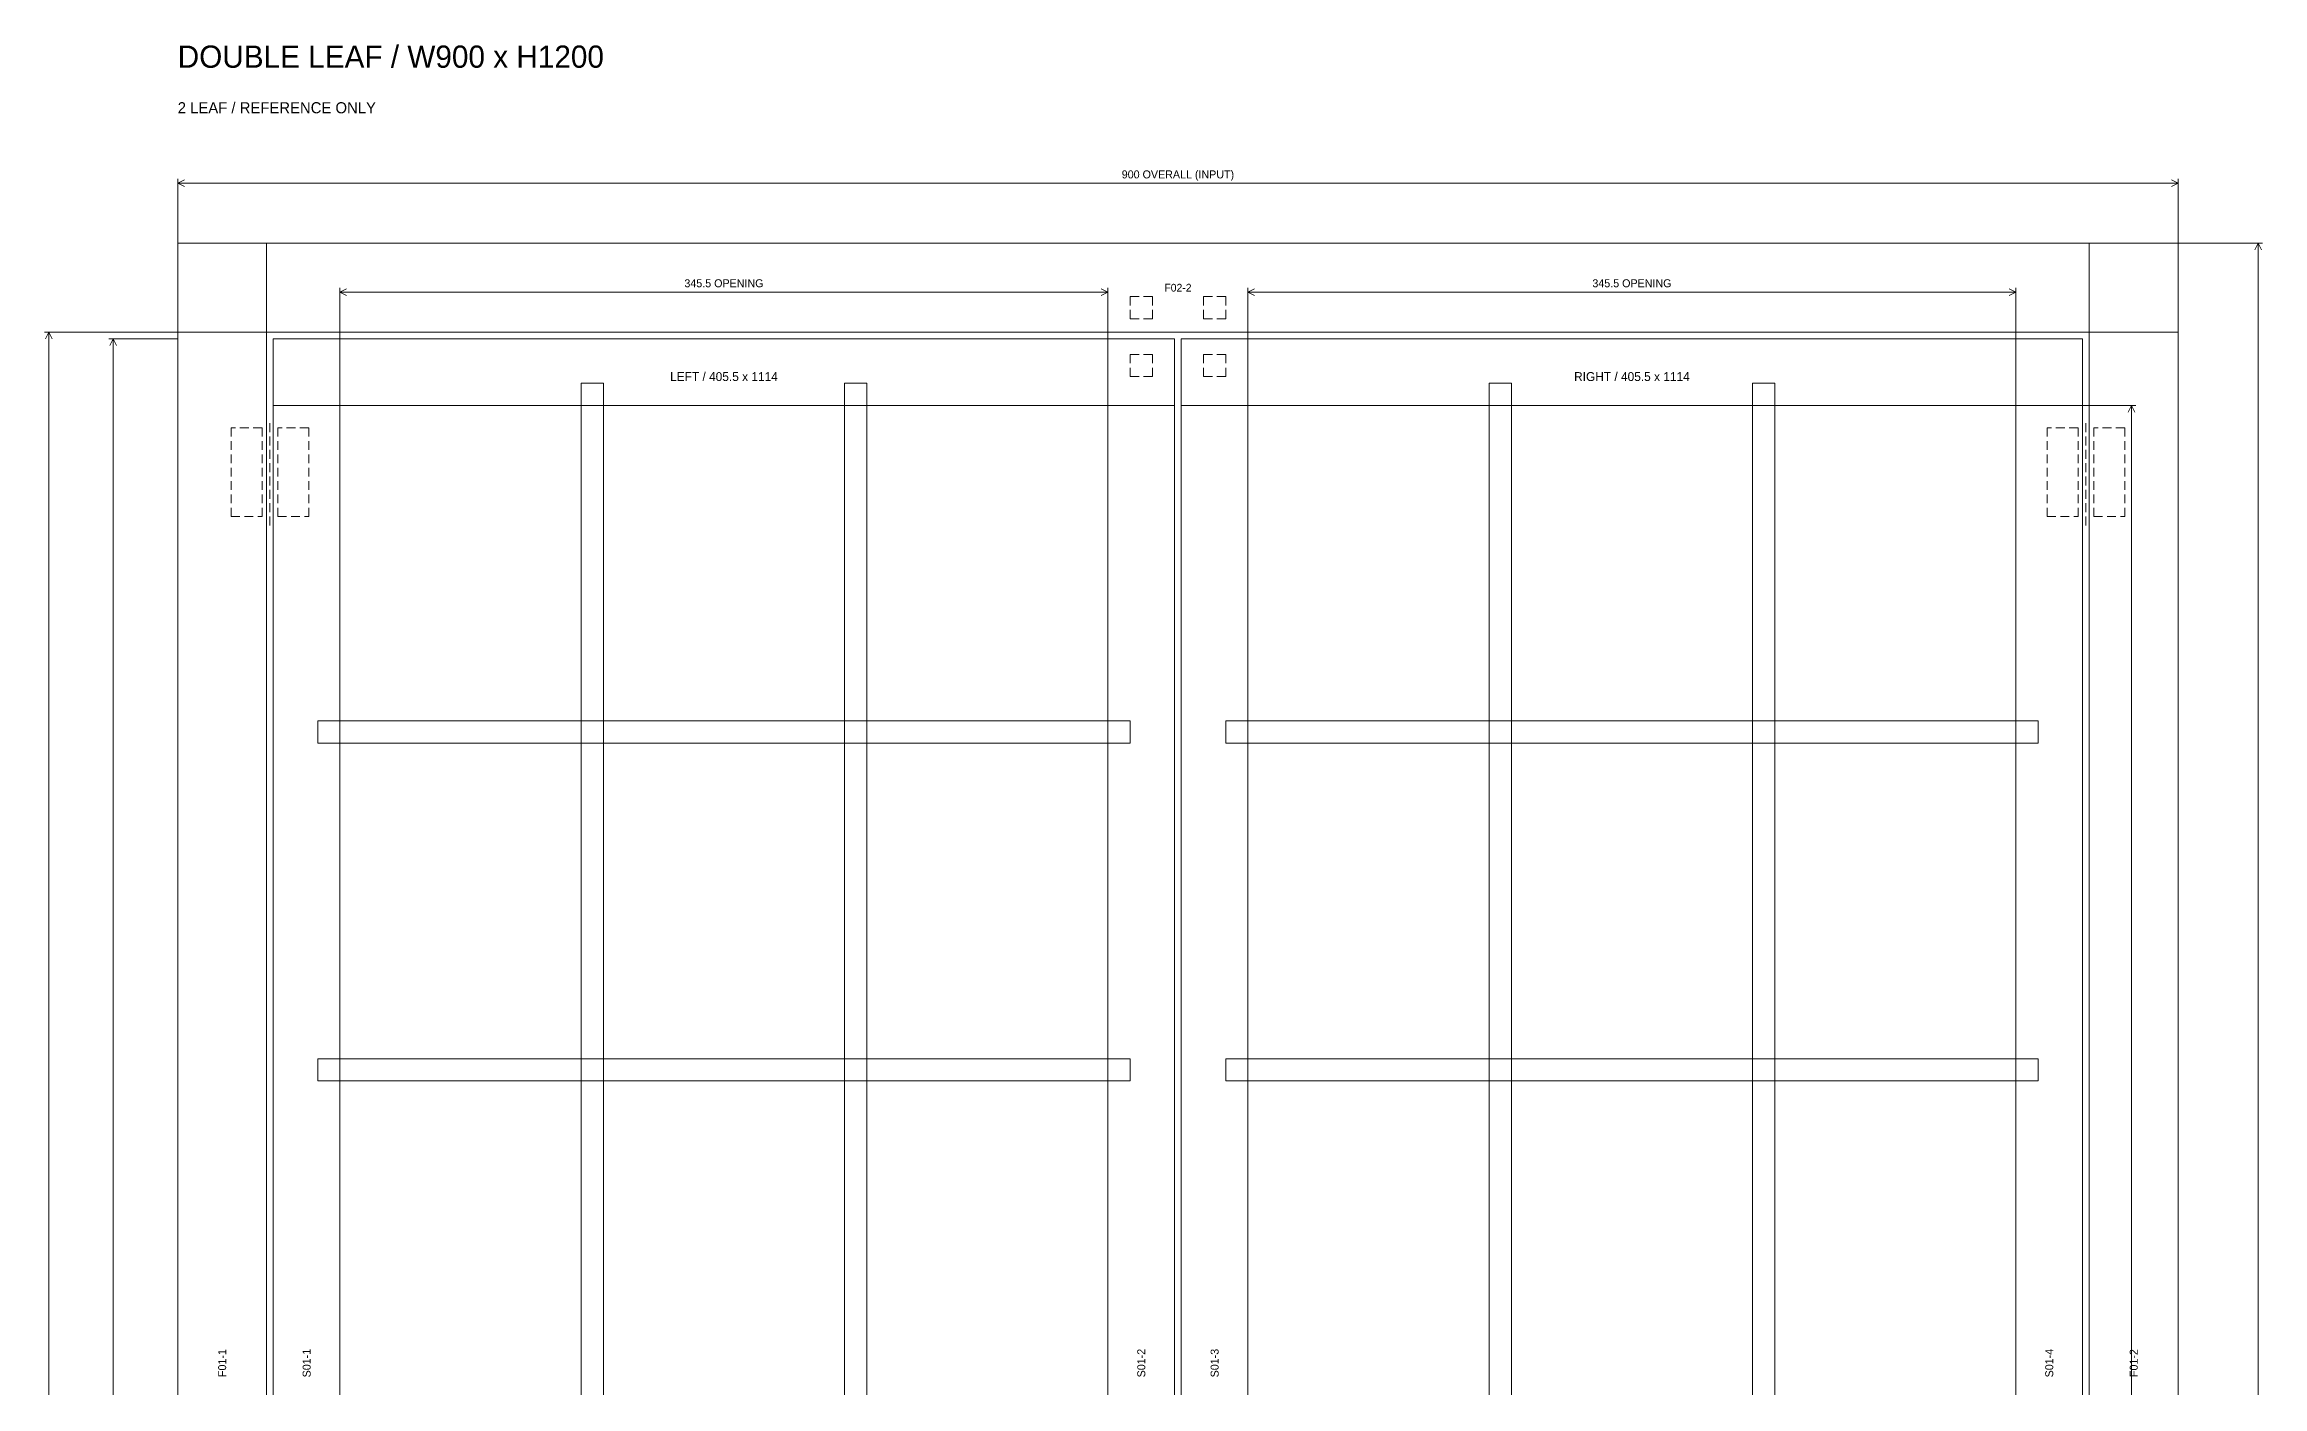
# Model space of a CAD drawing. Header units: millimetres. Extents: x -29 to 4100, y -456 to 1390.
# Drawn here: x 2470 to 3468, y 785 to 1390 of the extents above; entities that cross this region are included whole.
import ezdxf
from ezdxf.enums import TextEntityAlignment as Align

# ---------------------------------------------------------------- set-up
doc = ezdxf.new("R2010")
doc.units = ezdxf.units.MM
doc.linetypes.add('REF_DASH', pattern=[6, 4, -2])
for name, color, linetype, lineweight in [('ASSEMBLY_REFERENCE', 8, 'Continuous', 18), ('DIMENSIONS', 3, 'Continuous', 18), ('HINGE_REF', 4, 'REF_DASH', 18), ('LATCH_REF', 4, 'REF_DASH', 18), ('NOTES', 7, 'Continuous', 18)]:
    doc.layers.add(name, color=color, linetype=linetype, lineweight=lineweight)

msp = doc.modelspace()

# ---------------------------------------------------------------- linework, layer by layer
at = {"layer": 'ASSEMBLY_REFERENCE'}
for points in [[(2530, 100), (2570, 100), (2570, 1300), (2530, 1300)], [(3430, 1300), (3430, 1260), (2530, 1260), (2530, 1300)], [(3430, 1300), (3390, 1300), (3390, 100), (3430, 100)], [(2573, 143), (2603, 143), (2603, 1257), (2573, 1257)], [(2978.5, 1257), (2978.5, 1227), (2573, 1227), (2573, 1257)], [(2978.5, 1257), (2948.5, 1257), (2948.5, 143), (2978.5, 143)], [(2981.5, 143), (3011.5, 143), (3011.5, 1257), (2981.5, 1257)], [(3387, 1257), (3387, 1227), (2981.5, 1227), (2981.5, 1257)], [(3387, 1257), (3357, 1257), (3357, 143), (3387, 143)], [(2721.5, 1237), (2711.5, 1237), (2711.5, 163), (2721.5, 163)], [(2840, 1237), (2830, 1237), (2830, 163), (2840, 163)], [(3130, 1237), (3120, 1237), (3120, 163), (3130, 163)], [(3248.5, 1237), (3238.5, 1237), (3238.5, 163), (3248.5, 163)], [(2958.5, 1085), (2958.5, 1075), (2593, 1075), (2593, 1085)], [(3367, 1085), (3367, 1075), (3001.5, 1075), (3001.5, 1085)], [(2958.5, 933), (2958.5, 923), (2593, 923), (2593, 933)], [(3367, 933), (3367, 923), (3001.5, 923), (3001.5, 933)]]:
    msp.add_lwpolyline(points, close=True, dxfattribs=at)
at = {"layer": 'ASSEMBLY_REFERENCE', "linetype": 'REF_DASH'}
for points in [[(2603, 173), (2948.5, 173), (2948.5, 1227), (2603, 1227)], [(3011.5, 173), (3357, 173), (3357, 1227), (3011.5, 1227)]]:
    msp.add_lwpolyline(points, close=True, dxfattribs=at)
at = {"layer": 'DIMENSIONS'}
for p, q in [((2530, 1300), (2530, 1329)), ((2530, 1327), (2533, 1328.5)), ((3430, 1327), (3427, 1328.5)), ((3430, 1300), (3430, 1329)), ((2530, 1327), (3430, 1327)), ((2530, 1327), (2533, 1325.5)), ((3430, 1327), (3427, 1325.5)), ((3430, 1300), (3468, 1300)), ((3466, 1300), (3464.5, 1297)), ((3466, 100), (3466, 1300)), ((3466, 1300), (3467.5, 1297)), ((2603, 1227), (2603, 1280)), ((2603, 1278), (2606, 1279.5)), ((2603, 1278), (2948.5, 1278)), ((2603, 1278), (2606, 1276.5)), ((2948.5, 1278), (2945.5, 1279.5)), ((2948.5, 1278), (2945.5, 1276.5)), ((2948.5, 1227), (2948.5, 1280)), ((3011.5, 1227), (3011.5, 1280)), ((3011.5, 1278), (3014.5, 1279.5)), ((3011.5, 1278), (3357, 1278)), ((3011.5, 1278), (3014.5, 1276.5)), ((3357, 1278), (3354, 1279.5)), ((3357, 1278), (3354, 1276.5)), ((3357, 1227), (3357, 1280)), ((2570, 1260), (2470, 1260)), ((2472, 1260), (2470.5, 1257)), ((2472, 140), (2472, 1260)), ((2472, 1260), (2473.5, 1257)), ((2530, 1257), (2499, 1257)), ((2501, 1257), (2499.5, 1254)), ((2501, 143), (2501, 1257)), ((2501, 1257), (2502.5, 1254)), ((3357, 1227), (3411, 1227)), ((3409, 1227), (3407.5, 1224)), ((3409, 173), (3409, 1227)), ((3409, 1227), (3410.5, 1224))]:
    msp.add_line(p, q, dxfattribs=at)
at = {"layer": 'HINGE_REF'}
for p, q in [((2571.5, 1173), (2571.5, 1221)), ((3388.5, 1173), (3388.5, 1221))]:
    msp.add_line(p, q, dxfattribs=at)
for points in [[(2568, 1177), (2568, 1217), (2554, 1217), (2554, 1177)], [(2589, 1177), (2589, 1217), (2575, 1217), (2575, 1177)], [(3385, 1177), (3385, 1217), (3371, 1217), (3371, 1177)], [(3406, 1177), (3406, 1217), (3392, 1217), (3392, 1177)]]:
    msp.add_lwpolyline(points, close=True, dxfattribs=at)
at = {"layer": 'LATCH_REF'}
for points in [[(2968.5, 1266), (2968.5, 1276), (2958.5, 1276), (2958.5, 1266)], [(3001.5, 1266), (3001.5, 1276), (2991.5, 1276), (2991.5, 1266)], [(2968.5, 1240), (2968.5, 1250), (2958.5, 1250), (2958.5, 1240)], [(3001.5, 1240), (3001.5, 1250), (2991.5, 1250), (2991.5, 1240)]]:
    msp.add_lwpolyline(points, close=True, dxfattribs=at)

# ---------------------------------------------------------------- texts
at = {"layer": 'ASSEMBLY_REFERENCE'}
for s, height, p in [('F02-2', 3.5, (2980, 1280)), ('LEFT / 405.5 x 1114', 4, (2775.75, 1240)), ('RIGHT / 405.5 x 1114', 4, (3184.25, 1240))]:
    msp.add_text(s, height=height, dxfattribs=at).set_placement(p, align=Align.MIDDLE_CENTER)
for s, p in [('F01-1', (2550, 796)), ('S01-1', (2588, 796)), ('S01-2', (2963.5, 796)), ('S01-3', (2996.5, 796)), ('S01-4', (3372, 796)), ('F01-2', (3410, 796))]:
    msp.add_text(s, height=3.6, rotation=90, dxfattribs=at).set_placement(p, align=Align.MIDDLE_CENTER)
at = {"layer": 'DIMENSIONS'}
for s, p in [('900 OVERALL (INPUT)', (2980, 1331)), ('345.5 OPENING', (2775.75, 1282)), ('345.5 OPENING', (3184.25, 1282))]:
    msp.add_text(s, height=3.6, dxfattribs=at).set_placement(p, align=Align.MIDDLE_CENTER)
at = {"layer": 'NOTES'}
for s, height, p in [('DOUBLE LEAF / W900 x H1200', 10, (2530, 1384)), ('2 LEAF / REFERENCE ONLY', 5, (2530, 1361))]:
    msp.add_text(s, height=height, dxfattribs=at).set_placement(p, align=Align.MIDDLE_LEFT)

doc.saveas('drawing.dxf')
